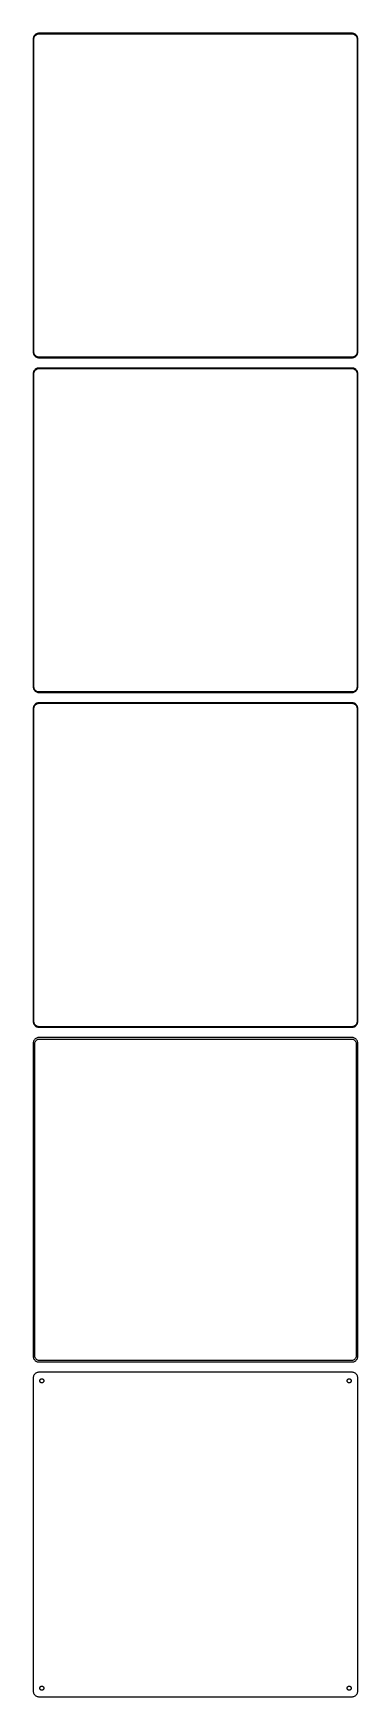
# Model space of a CAD drawing. Header units: metres. Extents: x -142 to 142, y 1034 to 2494.
import ezdxf

# ---------------------------------------------------------------- set-up
doc = ezdxf.new("R2010")
doc.units = ezdxf.units.M

msp = doc.modelspace()

# ---------------------------------------------------------------- linework, layer by layer
for p, q in [((-142.461, 2490.13), (-142.5, 2489.5)), ((-142.5, 2489.5), (-142.5, 2214.5)), ((-142.343, 2490.74), (-142.461, 2490.13)), ((-142.149, 2491.34), (-142.343, 2490.74)), ((-141.882, 2491.91), (-142.149, 2491.34)), ((-142, 2489.25), (-141.963, 2489.85)), ((-142, 2214.75), (-142, 2489.25)), ((-141.963, 2489.85), (-141.851, 2490.43)), ((-141.545, 2492.44), (-141.882, 2491.91)), ((-141.851, 2490.43), (-141.666, 2491)), ((-141.666, 2491), (-141.412, 2491.54)), ((-141.145, 2492.92), (-141.545, 2492.44)), ((-141.412, 2491.54), (-141.093, 2492.04)), ((-140.687, 2493.35), (-141.145, 2492.92)), ((-141.093, 2492.04), (-140.713, 2492.5)), ((-140.713, 2492.5), (-140.278, 2492.91)), ((-140.179, 2493.72), (-140.687, 2493.35)), ((-140.278, 2492.91), (-139.795, 2493.26)), ((-139.629, 2494.02), (-140.179, 2493.72)), ((-139.795, 2493.26), (-139.272, 2493.55)), ((-139.045, 2494.26), (-139.629, 2494.02)), ((-139.272, 2493.55), (-138.718, 2493.77)), ((-138.437, 2494.41), (-139.045, 2494.26)), ((-138.718, 2493.77), (-138.14, 2493.92)), ((-137.814, 2494.49), (-138.437, 2494.41)), ((-138.14, 2493.92), (-137.548, 2493.99)), ((137.814, 2494.49), (-137.814, 2494.49)), ((-137.548, 2493.99), (137.548, 2493.99)), ((137.548, 2493.99), (138.14, 2493.92)), ((138.437, 2494.41), (137.814, 2494.49)), ((138.14, 2493.92), (138.718, 2493.77)), ((139.045, 2494.26), (138.437, 2494.41)), ((138.718, 2493.77), (139.272, 2493.55)), ((139.629, 2494.02), (139.045, 2494.26)), ((139.272, 2493.55), (139.795, 2493.26)), ((140.179, 2493.72), (139.629, 2494.02)), ((139.795, 2493.26), (140.278, 2492.91)), ((140.687, 2493.35), (140.179, 2493.72)), ((140.278, 2492.91), (140.713, 2492.5)), ((141.145, 2492.92), (140.687, 2493.35)), ((140.713, 2492.5), (141.093, 2492.04)), ((141.093, 2492.04), (141.412, 2491.54)), ((141.545, 2492.44), (141.145, 2492.92)), ((141.412, 2491.54), (141.666, 2491)), ((141.882, 2491.91), (141.545, 2492.44)), ((141.666, 2491), (141.851, 2490.43)), ((141.851, 2490.43), (141.963, 2489.85)), ((142.149, 2491.34), (141.882, 2491.91)), ((141.963, 2489.85), (142, 2489.25)), ((142, 2489.25), (142, 2214.75)), ((142.343, 2490.74), (142.149, 2491.34)), ((142.461, 2490.13), (142.343, 2490.74)), ((142.5, 2489.5), (142.461, 2490.13)), ((142.5, 2214.5), (142.5, 2489.5)), ((-142.5, 2214.5), (-142.461, 2213.87)), ((-142.461, 2213.87), (-142.343, 2213.26)), ((-142.343, 2213.26), (-142.149, 2212.66)), ((-142.149, 2212.66), (-141.882, 2212.09)), ((-141.963, 2214.15), (-142, 2214.75)), ((-141.851, 2213.57), (-141.963, 2214.15)), ((-141.882, 2212.09), (-141.545, 2211.56)), ((-141.666, 2213), (-141.851, 2213.57)), ((-141.412, 2212.46), (-141.666, 2213)), ((-141.545, 2211.56), (-141.145, 2211.08)), ((-141.093, 2211.96), (-141.412, 2212.46)), ((-141.145, 2211.08), (-140.687, 2210.65)), ((-140.713, 2211.5), (-141.093, 2211.96)), ((-140.278, 2211.09), (-140.713, 2211.5)), ((-140.687, 2210.65), (-140.179, 2210.28)), ((-139.795, 2210.74), (-140.278, 2211.09)), ((-140.179, 2210.28), (-139.629, 2209.98)), ((-139.272, 2210.45), (-139.795, 2210.74)), ((-139.629, 2209.98), (-139.045, 2209.74)), ((-138.718, 2210.23), (-139.272, 2210.45)), ((-139.045, 2209.74), (-138.437, 2209.59)), ((-138.14, 2210.08), (-138.718, 2210.23)), ((-138.437, 2209.59), (-137.814, 2209.51)), ((-137.548, 2210.01), (-138.14, 2210.08)), ((-137.814, 2209.51), (137.814, 2209.51)), ((137.548, 2210.01), (-137.548, 2210.01)), ((138.14, 2210.08), (137.548, 2210.01)), ((137.814, 2209.51), (138.437, 2209.59)), ((138.718, 2210.23), (138.14, 2210.08)), ((138.437, 2209.59), (139.045, 2209.74)), ((139.272, 2210.45), (138.718, 2210.23)), ((139.045, 2209.74), (139.629, 2209.98)), ((139.795, 2210.74), (139.272, 2210.45)), ((139.629, 2209.98), (140.179, 2210.28)), ((140.278, 2211.09), (139.795, 2210.74)), ((140.179, 2210.28), (140.687, 2210.65)), ((140.713, 2211.5), (140.278, 2211.09)), ((140.687, 2210.65), (141.145, 2211.08)), ((141.093, 2211.96), (140.713, 2211.5)), ((141.412, 2212.46), (141.093, 2211.96)), ((141.145, 2211.08), (141.545, 2211.56)), ((141.666, 2213), (141.412, 2212.46)), ((141.545, 2211.56), (141.882, 2212.09)), ((141.851, 2213.57), (141.666, 2213)), ((141.963, 2214.15), (141.851, 2213.57)), ((141.882, 2212.09), (142.149, 2212.66)), ((142, 2214.75), (141.963, 2214.15)), ((142.149, 2212.66), (142.343, 2213.26)), ((142.343, 2213.26), (142.461, 2213.87)), ((142.461, 2213.87), (142.5, 2214.5)), ((-142.461, 2196.13), (-142.5, 2195.5)), ((-142.5, 2195.5), (-142.5, 1920.5)), ((-142.343, 2196.74), (-142.461, 2196.13)), ((-142.149, 2197.34), (-142.343, 2196.74)), ((-141.882, 2197.91), (-142.149, 2197.34)), ((-142, 2195.25), (-141.963, 2195.85)), ((-142, 1920.75), (-142, 2195.25)), ((-141.963, 2195.85), (-141.851, 2196.43)), ((-141.545, 2198.44), (-141.882, 2197.91)), ((-141.851, 2196.43), (-141.666, 2197)), ((-141.666, 2197), (-141.412, 2197.54)), ((-141.145, 2198.92), (-141.545, 2198.44)), ((-141.412, 2197.54), (-141.093, 2198.04)), ((-140.687, 2199.35), (-141.145, 2198.92)), ((-141.093, 2198.04), (-140.713, 2198.5)), ((-140.713, 2198.5), (-140.278, 2198.91)), ((-140.179, 2199.72), (-140.687, 2199.35)), ((-140.278, 2198.91), (-139.795, 2199.26)), ((-139.629, 2200.02), (-140.179, 2199.72)), ((-139.795, 2199.26), (-139.272, 2199.55)), ((-139.045, 2200.26), (-139.629, 2200.02)), ((-139.272, 2199.55), (-138.718, 2199.77)), ((-138.437, 2200.41), (-139.045, 2200.26)), ((-138.718, 2199.77), (-138.14, 2199.92)), ((-137.814, 2200.49), (-138.437, 2200.41)), ((-138.14, 2199.92), (-137.548, 2199.99)), ((137.814, 2200.49), (-137.814, 2200.49)), ((-137.548, 2199.99), (137.548, 2199.99)), ((137.548, 2199.99), (138.14, 2199.92)), ((138.437, 2200.41), (137.814, 2200.49)), ((138.14, 2199.92), (138.718, 2199.77)), ((139.045, 2200.26), (138.437, 2200.41)), ((138.718, 2199.77), (139.272, 2199.55)), ((139.629, 2200.02), (139.045, 2200.26)), ((139.272, 2199.55), (139.795, 2199.26)), ((140.179, 2199.72), (139.629, 2200.02)), ((139.795, 2199.26), (140.278, 2198.91)), ((140.687, 2199.35), (140.179, 2199.72)), ((140.278, 2198.91), (140.713, 2198.5)), ((141.145, 2198.92), (140.687, 2199.35)), ((140.713, 2198.5), (141.093, 2198.04)), ((141.093, 2198.04), (141.412, 2197.54)), ((141.545, 2198.44), (141.145, 2198.92)), ((141.412, 2197.54), (141.666, 2197)), ((141.882, 2197.91), (141.545, 2198.44)), ((141.666, 2197), (141.851, 2196.43)), ((141.851, 2196.43), (141.963, 2195.85)), ((142.149, 2197.34), (141.882, 2197.91)), ((141.963, 2195.85), (142, 2195.25)), ((142, 2195.25), (142, 1920.75)), ((142.343, 2196.74), (142.149, 2197.34)), ((142.461, 2196.13), (142.343, 2196.74)), ((142.5, 2195.5), (142.461, 2196.13)), ((142.5, 1920.5), (142.5, 2195.5)), ((-142.5, 1920.5), (-142.461, 1919.87)), ((-142.461, 1919.87), (-142.343, 1919.26)), ((-142.343, 1919.26), (-142.149, 1918.66)), ((-142.149, 1918.66), (-141.882, 1918.09)), ((-141.963, 1920.15), (-142, 1920.75)), ((-141.851, 1919.57), (-141.963, 1920.15)), ((-141.882, 1918.09), (-141.545, 1917.56)), ((-141.666, 1919), (-141.851, 1919.57)), ((-141.412, 1918.46), (-141.666, 1919)), ((-141.545, 1917.56), (-141.145, 1917.08)), ((-141.093, 1917.96), (-141.412, 1918.46)), ((-141.145, 1917.08), (-140.687, 1916.65)), ((-140.713, 1917.5), (-141.093, 1917.96)), ((-140.278, 1917.09), (-140.713, 1917.5)), ((-140.687, 1916.65), (-140.179, 1916.28)), ((-139.795, 1916.74), (-140.278, 1917.09)), ((-140.179, 1916.28), (-139.629, 1915.98)), ((-139.272, 1916.45), (-139.795, 1916.74)), ((-139.629, 1915.98), (-139.045, 1915.74)), ((-138.718, 1916.23), (-139.272, 1916.45)), ((-139.045, 1915.74), (-138.437, 1915.59)), ((-138.14, 1916.08), (-138.718, 1916.23)), ((-138.437, 1915.59), (-137.814, 1915.51)), ((-137.548, 1916.01), (-138.14, 1916.08)), ((-137.814, 1915.51), (137.814, 1915.51)), ((137.548, 1916.01), (-137.548, 1916.01)), ((138.14, 1916.08), (137.548, 1916.01)), ((137.814, 1915.51), (138.437, 1915.59)), ((138.718, 1916.23), (138.14, 1916.08)), ((138.437, 1915.59), (139.045, 1915.74)), ((139.272, 1916.45), (138.718, 1916.23)), ((139.045, 1915.74), (139.629, 1915.98)), ((139.795, 1916.74), (139.272, 1916.45)), ((139.629, 1915.98), (140.179, 1916.28)), ((140.278, 1917.09), (139.795, 1916.74)), ((140.179, 1916.28), (140.687, 1916.65)), ((140.713, 1917.5), (140.278, 1917.09)), ((140.687, 1916.65), (141.145, 1917.08)), ((141.093, 1917.96), (140.713, 1917.5)), ((141.412, 1918.46), (141.093, 1917.96)), ((141.145, 1917.08), (141.545, 1917.56)), ((141.666, 1919), (141.412, 1918.46)), ((141.545, 1917.56), (141.882, 1918.09)), ((141.851, 1919.57), (141.666, 1919)), ((141.963, 1920.15), (141.851, 1919.57)), ((141.882, 1918.09), (142.149, 1918.66)), ((142, 1920.75), (141.963, 1920.15)), ((142.149, 1918.66), (142.343, 1919.26)), ((142.343, 1919.26), (142.461, 1919.87)), ((142.461, 1919.87), (142.5, 1920.5)), ((-142.461, 1902.13), (-142.5, 1901.5)), ((-142.5, 1901.5), (-142.5, 1626.5)), ((-142.343, 1902.74), (-142.461, 1902.13)), ((-142.149, 1903.34), (-142.343, 1902.74)), ((-141.882, 1903.91), (-142.149, 1903.34)), ((-142, 1901.25), (-141.963, 1901.85)), ((-142, 1626.75), (-142, 1901.25)), ((-141.963, 1901.85), (-141.851, 1902.43)), ((-141.545, 1904.44), (-141.882, 1903.91)), ((-141.851, 1902.43), (-141.666, 1903)), ((-141.666, 1903), (-141.412, 1903.54)), ((-141.145, 1904.92), (-141.545, 1904.44)), ((-141.412, 1903.54), (-141.093, 1904.04)), ((-140.687, 1905.35), (-141.145, 1904.92)), ((-141.093, 1904.04), (-140.713, 1904.5)), ((-140.713, 1904.5), (-140.278, 1904.91)), ((-140.179, 1905.72), (-140.687, 1905.35)), ((-140.278, 1904.91), (-139.795, 1905.26)), ((-139.629, 1906.02), (-140.179, 1905.72)), ((-139.795, 1905.26), (-139.272, 1905.55)), ((-139.045, 1906.26), (-139.629, 1906.02)), ((-139.272, 1905.55), (-138.718, 1905.77)), ((-138.437, 1906.41), (-139.045, 1906.26)), ((-138.718, 1905.77), (-138.14, 1905.92)), ((-137.814, 1906.49), (-138.437, 1906.41)), ((-138.14, 1905.92), (-137.548, 1905.99)), ((137.814, 1906.49), (-137.814, 1906.49)), ((-137.548, 1905.99), (137.548, 1905.99)), ((137.548, 1905.99), (138.14, 1905.92)), ((138.437, 1906.41), (137.814, 1906.49)), ((138.14, 1905.92), (138.718, 1905.77)), ((139.045, 1906.26), (138.437, 1906.41)), ((138.718, 1905.77), (139.272, 1905.55)), ((139.629, 1906.02), (139.045, 1906.26)), ((139.272, 1905.55), (139.795, 1905.26)), ((140.179, 1905.72), (139.629, 1906.02)), ((139.795, 1905.26), (140.278, 1904.91)), ((140.687, 1905.35), (140.179, 1905.72)), ((140.278, 1904.91), (140.713, 1904.5)), ((141.145, 1904.92), (140.687, 1905.35)), ((140.713, 1904.5), (141.093, 1904.04)), ((141.093, 1904.04), (141.412, 1903.54)), ((141.545, 1904.44), (141.145, 1904.92)), ((141.412, 1903.54), (141.666, 1903)), ((141.882, 1903.91), (141.545, 1904.44)), ((141.666, 1903), (141.851, 1902.43)), ((141.851, 1902.43), (141.963, 1901.85)), ((142.149, 1903.34), (141.882, 1903.91)), ((141.963, 1901.85), (142, 1901.25)), ((142, 1901.25), (142, 1626.75)), ((142.343, 1902.74), (142.149, 1903.34)), ((142.461, 1902.13), (142.343, 1902.74)), ((142.5, 1901.5), (142.461, 1902.13)), ((142.5, 1626.5), (142.5, 1901.5)), ((-142.5, 1626.5), (-142.461, 1625.87)), ((-142.461, 1625.87), (-142.343, 1625.26)), ((-142.343, 1625.26), (-142.149, 1624.66)), ((-142.149, 1624.66), (-141.882, 1624.09)), ((-141.963, 1626.15), (-142, 1626.75)), ((-141.851, 1625.57), (-141.963, 1626.15)), ((-141.882, 1624.09), (-141.545, 1623.56)), ((-141.666, 1625), (-141.851, 1625.57)), ((-141.412, 1624.46), (-141.666, 1625)), ((-141.545, 1623.56), (-141.145, 1623.08)), ((-141.093, 1623.96), (-141.412, 1624.46)), ((-141.145, 1623.08), (-140.687, 1622.65)), ((-140.713, 1623.5), (-141.093, 1623.96)), ((-140.278, 1623.09), (-140.713, 1623.5)), ((-140.687, 1622.65), (-140.179, 1622.28)), ((-139.795, 1622.74), (-140.278, 1623.09)), ((-140.179, 1622.28), (-139.629, 1621.98)), ((-139.272, 1622.45), (-139.795, 1622.74)), ((-139.629, 1621.98), (-139.045, 1621.74)), ((-138.718, 1622.23), (-139.272, 1622.45)), ((-139.045, 1621.74), (-138.437, 1621.59)), ((-138.14, 1622.08), (-138.718, 1622.23)), ((-137.548, 1622.01), (-138.14, 1622.08)), ((137.548, 1622.01), (-137.548, 1622.01)), ((138.14, 1622.08), (137.548, 1622.01)), ((138.718, 1622.23), (138.14, 1622.08)), ((138.437, 1621.59), (139.045, 1621.74)), ((139.272, 1622.45), (138.718, 1622.23)), ((139.045, 1621.74), (139.629, 1621.98)), ((139.795, 1622.74), (139.272, 1622.45)), ((139.629, 1621.98), (140.179, 1622.28)), ((140.278, 1623.09), (139.795, 1622.74)), ((140.179, 1622.28), (140.687, 1622.65)), ((140.713, 1623.5), (140.278, 1623.09)), ((140.687, 1622.65), (141.145, 1623.08)), ((141.093, 1623.96), (140.713, 1623.5)), ((141.412, 1624.46), (141.093, 1623.96)), ((141.145, 1623.08), (141.545, 1623.56)), ((141.666, 1625), (141.412, 1624.46)), ((141.545, 1623.56), (141.882, 1624.09)), ((141.851, 1625.57), (141.666, 1625)), ((141.963, 1626.15), (141.851, 1625.57)), ((141.882, 1624.09), (142.149, 1624.66)), ((142, 1626.75), (141.963, 1626.15)), ((142.149, 1624.66), (142.343, 1625.26)), ((142.343, 1625.26), (142.461, 1625.87)), ((142.461, 1625.87), (142.5, 1626.5)), ((-142.461, 1608.13), (-142.5, 1607.5)), ((-142.5, 1607.5), (-142.5, 1332.5)), ((-142.343, 1608.74), (-142.461, 1608.13)), ((-142.149, 1609.34), (-142.343, 1608.74)), ((-141.882, 1609.91), (-142.149, 1609.34)), ((-141.545, 1610.44), (-141.882, 1609.91)), ((-141.145, 1610.92), (-141.545, 1610.44)), ((-140.687, 1611.35), (-141.145, 1610.92)), ((-141.119, 1607.25), (-141.089, 1607.73)), ((-141.119, 1332.75), (-141.119, 1607.25)), ((-141.089, 1607.73), (-140.998, 1608.21)), ((-140.998, 1608.21), (-140.848, 1608.67)), ((-140.848, 1608.67), (-140.641, 1609.11)), ((-140.179, 1611.72), (-140.687, 1611.35)), ((-140.641, 1609.11), (-140.38, 1609.52)), ((-140.38, 1609.52), (-140.071, 1609.9)), ((-139.629, 1612.02), (-140.179, 1611.72)), ((-140.071, 1609.9), (-139.716, 1610.23)), ((-139.716, 1610.23), (-139.323, 1610.52)), ((-139.045, 1612.26), (-139.629, 1612.02)), ((-139.323, 1610.52), (-138.898, 1610.75)), ((-138.437, 1612.41), (-139.045, 1612.26)), ((-138.898, 1610.75), (-138.446, 1610.93)), ((-138.446, 1610.93), (-137.975, 1611.05)), ((-138.437, 1621.59), (-137.814, 1621.51)), ((-137.814, 1612.49), (-138.437, 1612.41)), ((-137.975, 1611.05), (-137.493, 1611.11)), ((-137.814, 1621.51), (137.814, 1621.51)), ((137.814, 1612.49), (-137.814, 1612.49)), ((-137.493, 1611.11), (137.493, 1611.11)), ((137.493, 1611.11), (137.975, 1611.05)), ((137.814, 1621.51), (138.437, 1621.59)), ((138.437, 1612.41), (137.814, 1612.49)), ((137.975, 1611.05), (138.446, 1610.93)), ((139.045, 1612.26), (138.437, 1612.41)), ((138.446, 1610.93), (138.898, 1610.75)), ((138.898, 1610.75), (139.323, 1610.52)), ((139.629, 1612.02), (139.045, 1612.26)), ((139.323, 1610.52), (139.716, 1610.23)), ((140.179, 1611.72), (139.629, 1612.02)), ((139.716, 1610.23), (140.071, 1609.9)), ((140.071, 1609.9), (140.38, 1609.52)), ((140.687, 1611.35), (140.179, 1611.72)), ((140.38, 1609.52), (140.641, 1609.11)), ((140.641, 1609.11), (140.848, 1608.67)), ((141.145, 1610.92), (140.687, 1611.35)), ((140.848, 1608.67), (140.998, 1608.21)), ((140.998, 1608.21), (141.089, 1607.73)), ((141.089, 1607.73), (141.119, 1607.25)), ((141.119, 1607.25), (141.119, 1332.75)), ((141.545, 1610.44), (141.145, 1610.92)), ((141.882, 1609.91), (141.545, 1610.44)), ((142.149, 1609.34), (141.882, 1609.91)), ((142.343, 1608.74), (142.149, 1609.34)), ((142.461, 1608.13), (142.343, 1608.74)), ((142.5, 1607.5), (142.461, 1608.13)), ((142.5, 1332.5), (142.5, 1607.5)), ((-142.5, 1332.5), (-142.461, 1331.87)), ((-142.461, 1331.87), (-142.343, 1331.26)), ((-142.343, 1331.26), (-142.149, 1330.66)), ((-142.149, 1330.66), (-141.882, 1330.09)), ((-141.882, 1330.09), (-141.545, 1329.56)), ((-141.545, 1329.56), (-141.145, 1329.08)), ((-141.089, 1332.27), (-141.119, 1332.75)), ((-140.998, 1331.79), (-141.089, 1332.27)), ((-140.848, 1331.33), (-140.998, 1331.79)), ((-140.641, 1330.89), (-140.848, 1331.33)), ((-140.38, 1330.48), (-140.641, 1330.89)), ((-140.071, 1330.1), (-140.38, 1330.48)), ((-139.716, 1329.77), (-140.071, 1330.1)), ((-139.323, 1329.48), (-139.716, 1329.77)), ((139.716, 1329.77), (139.323, 1329.48)), ((140.071, 1330.1), (139.716, 1329.77)), ((140.38, 1330.48), (140.071, 1330.1)), ((140.641, 1330.89), (140.38, 1330.48)), ((140.848, 1331.33), (140.641, 1330.89)), ((140.998, 1331.79), (140.848, 1331.33)), ((141.089, 1332.27), (140.998, 1331.79)), ((141.119, 1332.75), (141.089, 1332.27)), ((141.145, 1329.08), (141.545, 1329.56)), ((141.545, 1329.56), (141.882, 1330.09)), ((141.882, 1330.09), (142.149, 1330.66)), ((142.149, 1330.66), (142.343, 1331.26)), ((142.343, 1331.26), (142.461, 1331.87)), ((142.461, 1331.87), (142.5, 1332.5)), ((-142.149, 1315.34), (-142.343, 1314.74)), ((-141.882, 1315.91), (-142.149, 1315.34)), ((-141.545, 1316.44), (-141.882, 1315.91)), ((-141.145, 1316.92), (-141.545, 1316.44)), ((-141.145, 1329.08), (-140.687, 1328.65)), ((-140.687, 1317.35), (-141.145, 1316.92)), ((-140.687, 1328.65), (-140.179, 1328.28)), ((-140.179, 1317.72), (-140.687, 1317.35)), ((-140.179, 1328.28), (-139.629, 1327.98)), ((-139.629, 1318.02), (-140.179, 1317.72)), ((-139.629, 1327.98), (-139.045, 1327.74)), ((-139.045, 1318.26), (-139.629, 1318.02)), ((-138.898, 1329.25), (-139.323, 1329.48)), ((-139.045, 1327.74), (-138.437, 1327.59)), ((-138.437, 1318.41), (-139.045, 1318.26)), ((-138.446, 1329.07), (-138.898, 1329.25)), ((-137.975, 1328.95), (-138.446, 1329.07)), ((-138.437, 1327.59), (-137.814, 1327.51)), ((-137.814, 1318.49), (-138.437, 1318.41)), ((-137.493, 1328.89), (-137.975, 1328.95)), ((-137.814, 1327.51), (137.814, 1327.51)), ((137.814, 1318.49), (-137.814, 1318.49)), ((137.493, 1328.89), (-137.493, 1328.89)), ((137.975, 1328.95), (137.493, 1328.89)), ((137.814, 1327.51), (138.437, 1327.59)), ((138.437, 1318.41), (137.814, 1318.49)), ((138.446, 1329.07), (137.975, 1328.95)), ((138.437, 1327.59), (139.045, 1327.74)), ((139.045, 1318.26), (138.437, 1318.41)), ((138.898, 1329.25), (138.446, 1329.07)), ((139.323, 1329.48), (138.898, 1329.25)), ((139.045, 1327.74), (139.629, 1327.98)), ((139.629, 1318.02), (139.045, 1318.26)), ((139.629, 1327.98), (140.179, 1328.28)), ((140.179, 1317.72), (139.629, 1318.02)), ((140.179, 1328.28), (140.687, 1328.65)), ((140.687, 1317.35), (140.179, 1317.72)), ((140.687, 1328.65), (141.145, 1329.08)), ((141.145, 1316.92), (140.687, 1317.35)), ((141.545, 1316.44), (141.145, 1316.92)), ((141.882, 1315.91), (141.545, 1316.44)), ((142.149, 1315.34), (141.882, 1315.91)), ((142.343, 1314.74), (142.149, 1315.34)), ((-142.461, 1314.13), (-142.5, 1313.5)), ((-142.5, 1313.5), (-142.5, 1038.5)), ((-142.343, 1314.74), (-142.461, 1314.13)), ((-136.8, 1311), (-136.786, 1311.23)), ((-136.786, 1310.77), (-136.8, 1311)), ((-136.786, 1311.23), (-136.743, 1311.45)), ((-136.743, 1310.55), (-136.786, 1310.77)), ((-136.743, 1311.45), (-136.674, 1311.66)), ((-136.674, 1310.34), (-136.743, 1310.55)), ((-136.674, 1311.66), (-136.577, 1311.87)), ((-136.577, 1310.13), (-136.674, 1310.34)), ((-136.577, 1311.87), (-136.456, 1312.06)), ((-136.456, 1309.94), (-136.577, 1310.13)), ((-136.456, 1312.06), (-136.312, 1312.23)), ((-136.312, 1309.77), (-136.456, 1309.94)), ((-136.312, 1312.23), (-136.147, 1312.39)), ((-136.147, 1309.61), (-136.312, 1309.77)), ((-136.147, 1312.39), (-135.964, 1312.52)), ((-135.964, 1309.48), (-136.147, 1309.61)), ((-135.964, 1312.52), (-135.766, 1312.63)), ((-135.766, 1309.37), (-135.964, 1309.48)), ((-135.766, 1312.63), (-135.556, 1312.71)), ((-135.556, 1309.29), (-135.766, 1309.37)), ((-135.556, 1312.71), (-135.337, 1312.77)), ((-135.337, 1309.23), (-135.556, 1309.29)), ((-135.337, 1312.77), (-135.113, 1312.8)), ((-135.113, 1309.2), (-135.337, 1309.23)), ((-135.113, 1312.8), (-134.887, 1312.8)), ((-134.887, 1309.2), (-135.113, 1309.2)), ((-134.887, 1312.8), (-134.663, 1312.77)), ((-134.663, 1309.23), (-134.887, 1309.2)), ((-134.663, 1312.77), (-134.444, 1312.71)), ((-134.444, 1309.29), (-134.663, 1309.23)), ((-134.444, 1312.71), (-134.234, 1312.63)), ((-134.234, 1309.37), (-134.444, 1309.29)), ((-134.234, 1312.63), (-134.036, 1312.52)), ((-134.036, 1309.48), (-134.234, 1309.37)), ((-134.036, 1312.52), (-133.853, 1312.39)), ((-133.853, 1309.61), (-134.036, 1309.48)), ((-133.853, 1312.39), (-133.688, 1312.23)), ((-133.688, 1309.77), (-133.853, 1309.61)), ((-133.688, 1312.23), (-133.544, 1312.06)), ((-133.544, 1309.94), (-133.688, 1309.77)), ((-133.544, 1312.06), (-133.423, 1311.87)), ((-133.423, 1310.13), (-133.544, 1309.94)), ((-133.423, 1311.87), (-133.326, 1311.66)), ((-133.326, 1310.34), (-133.423, 1310.13)), ((-133.326, 1311.66), (-133.257, 1311.45)), ((-133.257, 1310.55), (-133.326, 1310.34)), ((-133.257, 1311.45), (-133.214, 1311.23)), ((-133.214, 1310.77), (-133.257, 1310.55)), ((-133.214, 1311.23), (-133.2, 1311)), ((-133.2, 1311), (-133.214, 1310.77)), ((133.2, 1311), (133.214, 1311.23)), ((133.214, 1310.77), (133.2, 1311)), ((133.214, 1311.23), (133.257, 1311.45)), ((133.257, 1310.55), (133.214, 1310.77)), ((133.257, 1311.45), (133.326, 1311.66)), ((133.326, 1310.34), (133.257, 1310.55)), ((133.326, 1311.66), (133.423, 1311.87)), ((133.423, 1310.13), (133.326, 1310.34)), ((133.423, 1311.87), (133.544, 1312.06)), ((133.544, 1309.94), (133.423, 1310.13)), ((133.544, 1312.06), (133.688, 1312.23)), ((133.688, 1309.77), (133.544, 1309.94)), ((133.688, 1312.23), (133.853, 1312.39)), ((133.853, 1309.61), (133.688, 1309.77)), ((133.853, 1312.39), (134.036, 1312.52)), ((134.036, 1309.48), (133.853, 1309.61)), ((134.036, 1312.52), (134.234, 1312.63)), ((134.234, 1309.37), (134.036, 1309.48)), ((134.234, 1312.63), (134.444, 1312.71)), ((134.444, 1309.29), (134.234, 1309.37)), ((134.444, 1312.71), (134.663, 1312.77)), ((134.663, 1309.23), (134.444, 1309.29)), ((134.663, 1312.77), (134.887, 1312.8)), ((134.887, 1309.2), (134.663, 1309.23)), ((134.887, 1312.8), (135.113, 1312.8)), ((135.113, 1309.2), (134.887, 1309.2)), ((135.113, 1312.8), (135.337, 1312.77)), ((135.337, 1309.23), (135.113, 1309.2)), ((135.337, 1312.77), (135.556, 1312.71)), ((135.556, 1309.29), (135.337, 1309.23)), ((135.556, 1312.71), (135.766, 1312.63)), ((135.766, 1309.37), (135.556, 1309.29)), ((135.766, 1312.63), (135.964, 1312.52)), ((135.964, 1309.48), (135.766, 1309.37)), ((135.964, 1312.52), (136.147, 1312.39)), ((136.147, 1309.61), (135.964, 1309.48)), ((136.147, 1312.39), (136.312, 1312.23)), ((136.312, 1309.77), (136.147, 1309.61)), ((136.312, 1312.23), (136.456, 1312.06)), ((136.456, 1309.94), (136.312, 1309.77)), ((136.456, 1312.06), (136.577, 1311.87)), ((136.577, 1310.13), (136.456, 1309.94)), ((136.577, 1311.87), (136.674, 1311.66)), ((136.674, 1310.34), (136.577, 1310.13)), ((136.674, 1311.66), (136.743, 1311.45)), ((136.743, 1310.55), (136.674, 1310.34)), ((136.743, 1311.45), (136.786, 1311.23)), ((136.786, 1310.77), (136.743, 1310.55)), ((136.786, 1311.23), (136.8, 1311)), ((136.8, 1311), (136.786, 1310.77)), ((142.461, 1314.13), (142.343, 1314.74)), ((142.5, 1313.5), (142.461, 1314.13)), ((142.5, 1038.5), (142.5, 1313.5)), ((-142.5, 1038.5), (-142.461, 1037.87)), ((-142.461, 1037.87), (-142.343, 1037.26)), ((-136.8, 1041), (-136.786, 1041.23)), ((-136.786, 1040.77), (-136.8, 1041)), ((-136.786, 1041.23), (-136.743, 1041.45)), ((-136.743, 1040.55), (-136.786, 1040.77)), ((-136.743, 1041.45), (-136.674, 1041.66)), ((-136.674, 1040.34), (-136.743, 1040.55)), ((-136.674, 1041.66), (-136.577, 1041.87)), ((-136.577, 1040.13), (-136.674, 1040.34)), ((-136.577, 1041.87), (-136.456, 1042.06)), ((-136.456, 1039.94), (-136.577, 1040.13)), ((-136.456, 1042.06), (-136.312, 1042.23)), ((-136.312, 1039.77), (-136.456, 1039.94)), ((-136.312, 1042.23), (-136.147, 1042.39)), ((-136.147, 1039.61), (-136.312, 1039.77)), ((-136.147, 1042.39), (-135.964, 1042.52)), ((-135.964, 1039.48), (-136.147, 1039.61)), ((-135.964, 1042.52), (-135.766, 1042.63)), ((-135.766, 1039.37), (-135.964, 1039.48)), ((-135.766, 1042.63), (-135.556, 1042.71)), ((-135.556, 1039.29), (-135.766, 1039.37)), ((-135.556, 1042.71), (-135.337, 1042.77)), ((-135.337, 1039.23), (-135.556, 1039.29)), ((-135.337, 1042.77), (-135.113, 1042.8)), ((-135.113, 1039.2), (-135.337, 1039.23)), ((-135.113, 1042.8), (-134.887, 1042.8)), ((-134.887, 1039.2), (-135.113, 1039.2)), ((-134.887, 1042.8), (-134.663, 1042.77)), ((-134.663, 1039.23), (-134.887, 1039.2)), ((-134.663, 1042.77), (-134.444, 1042.71)), ((-134.444, 1039.29), (-134.663, 1039.23)), ((-134.444, 1042.71), (-134.234, 1042.63)), ((-134.234, 1039.37), (-134.444, 1039.29)), ((-134.234, 1042.63), (-134.036, 1042.52)), ((-134.036, 1039.48), (-134.234, 1039.37)), ((-134.036, 1042.52), (-133.853, 1042.39)), ((-133.853, 1039.61), (-134.036, 1039.48)), ((-133.853, 1042.39), (-133.688, 1042.23)), ((-133.688, 1039.77), (-133.853, 1039.61)), ((-133.688, 1042.23), (-133.544, 1042.06)), ((-133.544, 1039.94), (-133.688, 1039.77)), ((-133.544, 1042.06), (-133.423, 1041.87)), ((-133.423, 1040.13), (-133.544, 1039.94)), ((-133.423, 1041.87), (-133.326, 1041.66)), ((-133.326, 1040.34), (-133.423, 1040.13)), ((-133.326, 1041.66), (-133.257, 1041.45)), ((-133.257, 1040.55), (-133.326, 1040.34)), ((-133.257, 1041.45), (-133.214, 1041.23)), ((-133.214, 1040.77), (-133.257, 1040.55)), ((-133.214, 1041.23), (-133.2, 1041)), ((-133.2, 1041), (-133.214, 1040.77)), ((133.2, 1041), (133.214, 1041.23)), ((133.214, 1040.77), (133.2, 1041)), ((133.214, 1041.23), (133.257, 1041.45)), ((133.257, 1040.55), (133.214, 1040.77)), ((133.257, 1041.45), (133.326, 1041.66)), ((133.326, 1040.34), (133.257, 1040.55)), ((133.326, 1041.66), (133.423, 1041.87)), ((133.423, 1040.13), (133.326, 1040.34)), ((133.423, 1041.87), (133.544, 1042.06)), ((133.544, 1039.94), (133.423, 1040.13)), ((133.544, 1042.06), (133.688, 1042.23)), ((133.688, 1039.77), (133.544, 1039.94)), ((133.688, 1042.23), (133.853, 1042.39)), ((133.853, 1039.61), (133.688, 1039.77)), ((133.853, 1042.39), (134.036, 1042.52)), ((134.036, 1039.48), (133.853, 1039.61)), ((134.036, 1042.52), (134.234, 1042.63)), ((134.234, 1039.37), (134.036, 1039.48)), ((134.234, 1042.63), (134.444, 1042.71)), ((134.444, 1039.29), (134.234, 1039.37)), ((134.444, 1042.71), (134.663, 1042.77)), ((134.663, 1039.23), (134.444, 1039.29)), ((134.663, 1042.77), (134.887, 1042.8)), ((134.887, 1039.2), (134.663, 1039.23)), ((134.887, 1042.8), (135.113, 1042.8)), ((135.113, 1039.2), (134.887, 1039.2)), ((135.113, 1042.8), (135.337, 1042.77)), ((135.337, 1039.23), (135.113, 1039.2)), ((135.337, 1042.77), (135.556, 1042.71)), ((135.556, 1039.29), (135.337, 1039.23)), ((135.556, 1042.71), (135.766, 1042.63)), ((135.766, 1039.37), (135.556, 1039.29)), ((135.766, 1042.63), (135.964, 1042.52)), ((135.964, 1039.48), (135.766, 1039.37)), ((135.964, 1042.52), (136.147, 1042.39)), ((136.147, 1039.61), (135.964, 1039.48)), ((136.147, 1042.39), (136.312, 1042.23)), ((136.312, 1039.77), (136.147, 1039.61)), ((136.312, 1042.23), (136.456, 1042.06)), ((136.456, 1039.94), (136.312, 1039.77)), ((136.456, 1042.06), (136.577, 1041.87)), ((136.577, 1040.13), (136.456, 1039.94)), ((136.577, 1041.87), (136.674, 1041.66)), ((136.674, 1040.34), (136.577, 1040.13)), ((136.674, 1041.66), (136.743, 1041.45)), ((136.743, 1040.55), (136.674, 1040.34)), ((136.743, 1041.45), (136.786, 1041.23)), ((136.786, 1040.77), (136.743, 1040.55)), ((136.786, 1041.23), (136.8, 1041)), ((136.8, 1041), (136.786, 1040.77)), ((142.343, 1037.26), (142.461, 1037.87)), ((142.461, 1037.87), (142.5, 1038.5)), ((-142.343, 1037.26), (-142.149, 1036.66)), ((-142.149, 1036.66), (-141.882, 1036.09)), ((-141.882, 1036.09), (-141.545, 1035.56)), ((-141.545, 1035.56), (-141.145, 1035.08)), ((-141.145, 1035.08), (-140.687, 1034.65)), ((-140.687, 1034.65), (-140.179, 1034.28)), ((-140.179, 1034.28), (-139.629, 1033.98)), ((-139.629, 1033.98), (-139.045, 1033.74)), ((-139.045, 1033.74), (-138.437, 1033.59)), ((-138.437, 1033.59), (-137.814, 1033.51)), ((-137.814, 1033.51), (137.814, 1033.51)), ((137.814, 1033.51), (138.437, 1033.59)), ((138.437, 1033.59), (139.045, 1033.74)), ((139.045, 1033.74), (139.629, 1033.98)), ((139.629, 1033.98), (140.179, 1034.28)), ((140.179, 1034.28), (140.687, 1034.65)), ((140.687, 1034.65), (141.145, 1035.08)), ((141.145, 1035.08), (141.545, 1035.56)), ((141.545, 1035.56), (141.882, 1036.09)), ((141.882, 1036.09), (142.149, 1036.66)), ((142.149, 1036.66), (142.343, 1037.26))]:
    msp.add_line(p, q)

doc.saveas('drawing.dxf')
